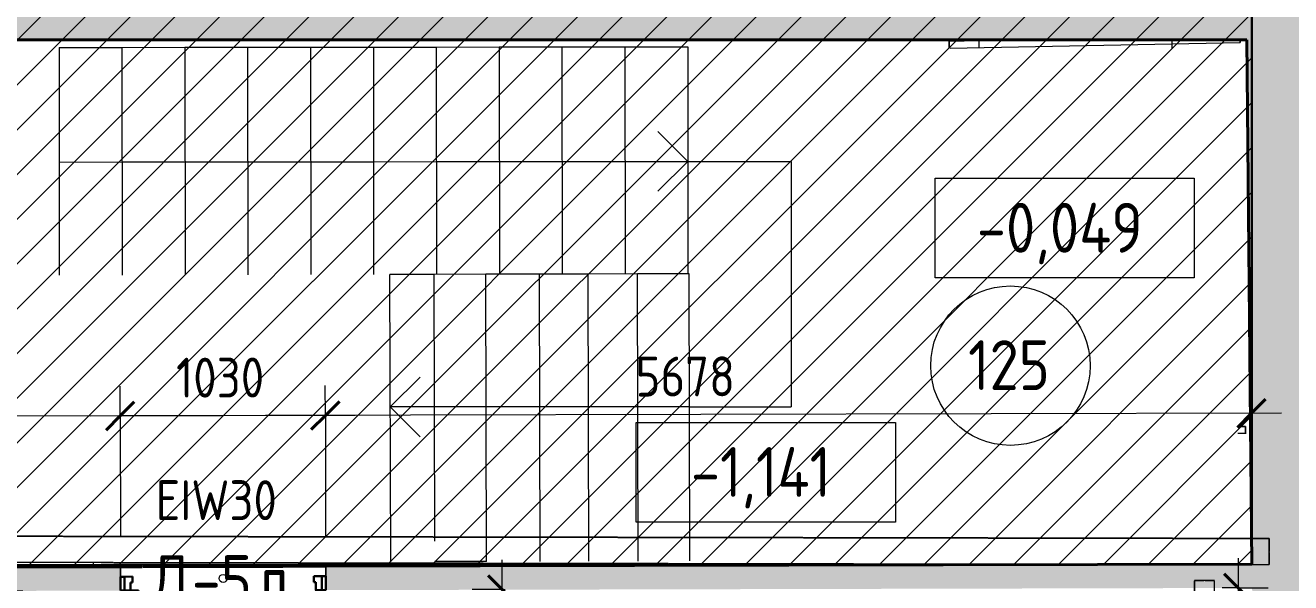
# Model space of a CAD drawing. Header units: millimetres. Extents: x -11886 to 379896, y -8130 to 47743.
# Drawn here: x 32574 to 38924, y 17700 to 20497 of the extents above; entities that cross this region are included whole.
import ezdxf

# ---------------------------------------------------------------- set-up
doc = ezdxf.new("R2010")
doc.units = ezdxf.units.MM
doc.linetypes.add('ADSK_Сверху', pattern=[4.5, 3, -1.5])
doc.linetypes.add('ADSK_Снесено', pattern=[4.5, 3, -1.5])
for name, color, linetype, lineweight in [('Аннотация', 7, 'Continuous', 9), ('Каркас', 7, 'Continuous', 18), ('Лестницы', 7, 'Continuous', 18), ('Марки дверей', 7, 'Continuous', 20), ('Марки помещений', 7, 'Continuous', 20), ('Отметки', 7, 'Continuous', 9), ('Размеры', 7, 'Continuous', 9), ('Размеры-100', 7, 'Continuous', 9), ('Стрелки вверх', 7, 'Continuous', 18)]:
    doc.layers.add(name, color=color, linetype=linetype, lineweight=lineweight)
for name, color, linetype, lineweight, true_color in [('Двери', 5, 'Continuous', 18, 0x0000ff), ('Линии', 7, 'Continuous', 9, 0x00a600), ('Стены внутренние', 5, 'Continuous', 18, 0x0000ff), ('Стены наружные', 1, 'ADSK_Снесено', 18, 0xff0000)]:
    doc.layers.add(name, color=color, linetype=linetype, lineweight=lineweight, true_color=true_color)
doc.styles.add('GOST Common_1', font='GOST_Common.ttf', dxfattribs={"width": 0.9, "height": 200})
doc.styles.add('GOST Common_2', font='GOST_Common.ttf', dxfattribs={"width": 0.9, "height": 250})
doc.dimstyles.new('ADSK_Основной_2_мм_Округление_до_1_мм', dxfattribs={"dimscale": 304.8, "dimtxt": 201.142999, "dimasz": 0.463911, "dimexe": 0.492126, "dimexo": 0.492126, "dimgap": 0.098425, "dimtad": 1, "dimdec": 0, "dimdsep": 46, "dimtxsty": 'GOST Common_1', "dimblk1": 'OBLIQUE', "dimblk2": 'OBLIQUE', "dimsah": 1, "dimcen": 0.09, "dimdle": 0.492126, "dimazin": 2, "dimtfac": 1, "dimtdec": 4, "dimtix": 1, "dimtmove": 0, "dimatfit": 3, "dimfxl": 1, "dimtvp": 1, "dimtolj": 1, "dimtzin": 0, "dimlwd": 20, "dimlwe": 20, "dimarcsym": 2})
doc.dimstyles.new('ADSK_Основной_2_мм_Округление_до_1_мм_1', dxfattribs={"dimscale": 304.8, "dimtxt": 201.142999, "dimasz": 0.463911, "dimexe": 0.492126, "dimexo": 0.492126, "dimgap": 0.098425, "dimtad": 1, "dimdec": 0, "dimdsep": 46, "dimtxsty": 'GOST Common_1', "dimblk1": 'OBLIQUE', "dimblk2": 'OBLIQUE', "dimsah": 1, "dimcen": 0.09, "dimdle": 0.492126, "dimazin": 2, "dimtfac": 1, "dimtdec": 4, "dimtix": 1, "dimtmove": 1, "dimatfit": 3, "dimfxl": 1, "dimtvp": 1, "dimtolj": 1, "dimtzin": 0, "dimlwd": 20, "dimlwe": 20, "dimarcsym": 2})

# ---------------------------------------------------------------- blocks, each defined once
blk = doc.blocks.new('Типовая двутавровая балка _АСТО 20-93_ Балки - 100х200мм-V5-01 План 1-го этажа маркировочный')
at = {"layer": 'Каркас', "color": 253, "linetype": 'ADSK_Сверху', "true_color": 0xaaaaaa}
for p, q in [((-2169.5, 50), (-2169.5, -50)), ((-2169.5, 50), (-2121.1, 50)), ((-2121.3, 3), (-2169.5, 3)), ((2114.9, 50), (2169.5, 50)), ((2169.5, -50), (2169.5, 50)), ((-2121.4, -3), (-2169.5, -3)), ((-2169.5, -50), (-2121.6, -50)), ((2115.5, -50), (2169.5, -50))]:
    blk.add_line(p, q, dxfattribs=at)
at = {"layer": 'Каркас', "color": 9, "linetype": 'ADSK_Сверху', "true_color": 0xb9b9b9}
for p, q in [((-2169.5, 3.4), (-2169.5, 50)), ((-2169.5, 50), (-2121.1, 50)), ((-2169.5, -50), (-2169.5, -3.4)), ((-2169.5, -50), (-2121.6, -50))]:
    blk.add_line(p, q, dxfattribs=at)
at = {"layer": 'Каркас', "color": 253, "linetype": 'ADSK_Сверху', "true_color": 0xb2b2b2}
for p, q in [((-2169.5, 50), (-2169.5, 15)), ((-2169.5, 15), (-2169.5, 50)), ((-2121.1, 50), (-2169.5, 50)), ((-2169.5, 50), (-2121.1, 50)), ((-2169.5, 3), (-2169.5, 15)), ((-2169.5, 3), (-2169.5, 15)), ((-2169.5, -3), (-2169.5, 3)), ((2169.5, 50), (2114.9, 50)), ((2169.5, 50), (2169.5, 15)), ((2169.5, 15), (2169.5, 3)), ((-2169.5, -15), (-2169.5, -3)), ((-2169.5, -15), (-2169.5, -3)), ((-2169.5, -50), (-2169.5, -15)), ((-2169.5, -15), (-2169.5, -50)), ((-2169.5, -50), (-2121.6, -50)), ((-2169.5, -50), (-2121.6, -50)), ((2115.5, -50), (2169.5, -50)), ((2169.5, -3), (2169.5, -15)), ((2169.5, -15), (2169.5, -50))]:
    blk.add_line(p, q, dxfattribs=at)
blk = doc.blocks.new('Типовая двутавровая балка _АСТО 20-93_ Балки - 130х360мм-840536-01 План 1-го этажа маркировочный')
at = {"layer": 'Каркас', "color": 253, "linetype": 'ADSK_Сверху', "true_color": 0xb2b2b2}
for p, q in [((3794, 67.5), (-3794, 67.5)), ((3794, 67.5), (3794, 15)), ((3794, 15), (3794, 67.5)), ((3794, 15), (3794, 3)), ((3794, 15), (3794, 12.2)), ((-3794, -62.5), (3794, -62.5)), ((3794, -3), (3794, -15)), ((3794, -15), (3794, -62.5))]:
    blk.add_line(p, q, dxfattribs=at)
at = {"layer": 'Каркас', "color": 253, "linetype": 'ADSK_Сверху', "true_color": 0xaaaaaa}
for p, q in [((-3794, 67.5), (3794, 67.5)), ((3794, -62.5), (3794, 67.5)), ((-3794, -62.5), (3794, -62.5))]:
    blk.add_line(p, q, dxfattribs=at)
at = {"layer": 'Каркас', "color": 9, "linetype": 'ADSK_Сверху', "true_color": 0xb9b9b9}
blk.add_line((3794, 67.5), (3794, 12.5), dxfattribs=at)
blk = doc.blocks.new('Типовая двутавровая балка _АСТО 20-93_ Балки - 75х140мм-790341-01 План 1-го этажа маркировочный')
at = {"layer": 'Линии', "color": 8, "lineweight": 18, "true_color": 0x808080}
for p, q in [((736.5, 3), (698.4, 3)), ((698.7, 37.5), (736.5, 37.5)), ((736.5, 37.5), (736.5, 0))]:
    blk.add_line(p, q, dxfattribs=at)
at = {"layer": 'Линии', "color": 252, "lineweight": 18, "true_color": 0x8c8c8c}
for p, q in [((736.5, 37.5), (698.7, 37.5)), ((698.7, 37.5), (736.5, 37.5)), ((736.5, 37.5), (736.5, 15)), ((736.5, 15), (736.5, 37.5)), ((736.5, 15), (736.5, 3)), ((736.5, 15), (736.5, 3)), ((736.5, 0), (736.5, 3))]:
    blk.add_line(p, q, dxfattribs=at)
at = {"layer": 'Линии', "color": 252, "lineweight": 18, "true_color": 0x979797}
for p in [(698.7, 37.5), (736.5, 3.4)]:
    blk.add_line(p, (736.5, 37.5), dxfattribs=at)
blk = doc.blocks.new('Типовая двутавровая балка _АСТО 20-93_ Балки - 75х140мм-790745-01 План 1-го этажа маркировочный')
at = {"layer": 'Линии', "color": 252, "lineweight": 18, "true_color": 0x979797}
for p, q in [((-730, 4.6), (-730, 3)), ((-730, -3), (-730, -37.4)), ((-725.2, -37.5), (730, -37.5)), ((730, -37.5), (730, -24.8))]:
    blk.add_line(p, q, dxfattribs=at)
at = {"layer": 'Линии', "color": 8, "lineweight": 18, "true_color": 0x808080}
for p, q in [((-730, -37.4), (-730, 4.6)), ((-652.2, 3), (-730, 3)), ((-354.1, -3), (-730, -3)), ((-725.2, -37.5), (730, -37.5)), ((730, -24.8), (730, -37.5))]:
    blk.add_line(p, q, dxfattribs=at)
at = {"layer": 'Линии', "color": 252, "lineweight": 18, "true_color": 0x8c8c8c}
for p, q in [((-730, 3), (-730, 3.7)), ((-730, 3), (-730, 3.7)), ((-730, 3), (-730, -3)), ((-730, -15), (-730, -3)), ((-730, -15), (-730, -3)), ((-730, -37.4), (-730, -15)), ((-730, -15), (-730, -37.4)), ((-725.2, -37.5), (730, -37.5)), ((-725.2, -37.5), (730, -37.5)), ((730, -37.5), (730, -24.8)), ((730, -24.8), (730, -37.5))]:
    blk.add_line(p, q, dxfattribs=at)
blk = doc.blocks.new('Новые проёмы подвал - Новые проёмы подвал-999150-01 План 1-го этажа маркировочный')
at = {"layer": 'Линии', "color": 252, "lineweight": 18, "true_color": 0x8c8c8c}
blk.add_line((37359.7, 20424.1), (37359.7, 20419.5), dxfattribs=at)
at = {"layer": 'Линии', "color": 252, "lineweight": 18, "true_color": 0x979797}
for p, q in [((37359.7, 20419.5), (37359.8, 20416.4)), ((37359.8, 20415.1), (37360, 20385)), ((38329.7, 20404.5), (38329.7, 20424.1))]:
    blk.add_line(p, q, dxfattribs=at)
at = {"layer": 'Линии', "color": 8, "lineweight": 18, "true_color": 0x808080}
for p, q in [((37360, 20385), (37360, 20381.8)), ((38329.7, 20379.8), (38329.7, 20404.5))]:
    blk.add_line(p, q, dxfattribs=at)
blk = doc.blocks.new('AC_Дверь_Однопольная - Д-5л 1030х2200h-1983131-01 План 1-го этажа маркировочный')
at = {"layer": 'Двери', "lineweight": 30}
for p, q in [((465, 990), (425, 990)), ((425, 990), (425, 60)), ((465, 60), (465, 990)), ((-495, 60), (-515, 60)), ((-515, 60), (-515, -10)), ((-465, 60), (-495, 60)), ((-495, 60), (-495, -10)), ((-495, -10), (-495, 60)), ((-465, 20), (-465, 60)), ((-455, 20), (-465, 20)), ((-455, -10), (-455, 20)), ((425, 60), (465, 60)), ((465, 20), (455, 20)), ((455, 20), (455, -10)), ((495, 60), (465, 60)), ((465, 60), (465, 20)), ((495, -10), (495, 60)), ((515, 60), (495, 60)), ((495, 60), (495, -10)), ((515, -10), (515, 60)), ((-515, -10), (-495, -10)), ((-495, -10), (-455, -10)), ((455, -10), (495, -10)), ((495, -10), (515, -10))]:
    blk.add_line(p, q, dxfattribs=at)
at = {"layer": 'Двери'}
blk.add_arc((465, 60), 930, 90, 180, dxfattribs=at)
blk = doc.blocks.new('ADSK_Марка_Помещение_ОдноЗначение - Номер-247393-01 План 1-го этажа маркировочный')
at = {"layer": 'Марки помещений'}
blk.add_circle((0, 0), 4, dxfattribs=at)
blk = doc.blocks.new('ADSK_Марка_Дверь - Марка типа и комментарии-2020407-01 План 1-го этажа маркировочный')
at = {"layer": 'Марки дверей', "lineweight": 9}
blk.add_circle((0, 0), 0.2, dxfattribs=at)
blk = doc.blocks.new('DIMBLOCK39-01 План 1-го этажа маркировочный')
at = {"layer": 'Размеры-100', "lineweight": 20, "transparency": 16777216}
for p, q in [((33049.9, 18536.7), (33049.5, 18686.7)), ((34079.8, 18539.1), (34079.5, 18689.1)), ((34229.8, 18539.5), (32899.9, 18536.4)), ((33049.9, 18536.7), (33051.3, 17930.4)), ((34079.8, 18539.1), (34081.3, 17932.8))]:
    blk.add_line(p, q, dxfattribs=at)
at = {"layer": 'Размеры-100', "lineweight": 40, "transparency": 16777216}
for p, q in [((33049.9, 18536.7), (33120.4, 18607.6)), ((34079.8, 18539.1), (34150.4, 18610)), ((33049.9, 18536.7), (32979.3, 18465.8)), ((34079.8, 18539.1), (34009.3, 18468.3))]:
    blk.add_line(p, q, dxfattribs=at)
at = {"layer": 'Размеры-100', "color": 0, "lineweight": 20, "transparency": 16777216, "insert": (33330.6, 18828.7), "char_height": 200, "width": 560.473, "attachment_point": 1, "rotation": 0.13558, "line_spacing_factor": 1.022761, "style": 'GOST Common_1'}
blk.add_mtext('1030', dxfattribs=at)
blk = doc.blocks.new('_Oblique')
at = {"color": 0, "linetype": 'ByBlock', "lineweight": -2}
blk.add_line((-0.5, -0.5), (0.5, 0.5), dxfattribs=at)
blk = doc.blocks.new('Высотные отметки - Рамка-5093-01 План 1-го этажа маркировочный')
at = {"layer": 'Аннотация', "lineweight": 20}
for p, q in [((-6.5, 0), (-6.5, 5)), ((-6.5, 5), (6.5, 5)), ((6.5, 5), (6.5, 0)), ((6.5, 0), (-6.5, 0))]:
    blk.add_line(p, q, dxfattribs=at)
blk = doc.blocks.new('DIMBLOCK152-01 План 1-го этажа маркировочный')
at = {"layer": 'Размеры-100', "lineweight": 20, "transparency": 16777216}
for p, q in [((34967.1, 16765.6), (34967.1, 17815.3)), ((34967.1, 17665.3), (34817.1, 17665.3)), ((34967.1, 17665.3), (34982.4, 17665.3)), ((34967.1, 17552.5), (34967.1, 17174)), ((34967.1, 17174), (34967.1, 17215.4)), ((34967.1, 16765.6), (34817.1, 16765.6)), ((34967.1, 16765.6), (35017.1, 16765.6))]:
    blk.add_line(p, q, dxfattribs=at)
at = {"layer": 'Размеры-100', "lineweight": 40, "transparency": 16777216}
for p, q in [((34967.1, 17665.3), (34896.4, 17736)), ((34967.1, 17665.3), (35037.8, 17594.6)), ((34967.1, 16765.6), (34896.4, 16836.3)), ((34967.1, 16765.6), (35037.8, 16694.9))]:
    blk.add_line(p, q, dxfattribs=at)
at = {"layer": 'Размеры-100', "color": 0, "lineweight": 20, "transparency": 16777216, "insert": (34675.7, 17174), "char_height": 200, "width": 454.106, "attachment_point": 1, "rotation": 90, "line_spacing_factor": 1.022761, "style": 'GOST Common_1'}
blk.add_mtext('900', dxfattribs=at)
blk = doc.blocks.new('DIMBLOCK234-01 План 1-го этажа маркировочный')
at = {"layer": 'Размеры-100', "lineweight": 20, "transparency": 16777216}
for p, q in [((32371.3, 17810.5), (32365.4, 15760.8)), ((32370.9, 17660.5), (32220.9, 17661)), ((32370.9, 17660.5), (32562.4, 17660)), ((32365.4, 15760.8), (32215.4, 15761.3)), ((32365.4, 15760.8), (32562.4, 15760.3))]:
    blk.add_line(p, q, dxfattribs=at)
at = {"layer": 'Размеры-100', "lineweight": 40, "transparency": 16777216}
for p, q in [((32370.9, 17660.5), (32300.4, 17731.4)), ((32370.9, 17660.5), (32441.4, 17589.6)), ((32365.4, 15760.8), (32294.9, 15831.7)), ((32365.4, 15760.8), (32435.9, 15689.9))]:
    blk.add_line(p, q, dxfattribs=at)
at = {"layer": 'Размеры-100', "color": 0, "lineweight": 20, "transparency": 16777216, "insert": (32076.1, 16478), "char_height": 200, "width": 560.473, "attachment_point": 1, "rotation": 89.83506, "line_spacing_factor": 1.022761, "style": 'GOST Common_1'}
blk.add_mtext('1900', dxfattribs=at)
blk = doc.blocks.new('DIMBLOCK240-01 План 1-го этажа маркировочный')
at = {"layer": 'Размеры-100', "lineweight": 20, "transparency": 16777216}
for p, q in [((33049.9, 18536.7), (33049.5, 18686.7)), ((38727.9, 18550.1), (38727.6, 18700.1)), ((38877.9, 18550.5), (33049.9, 18536.7)), ((38727.9, 18550.1), (38729.3, 17943.8)), ((33049.9, 18536.7), (33051.3, 17930.4))]:
    blk.add_line(p, q, dxfattribs=at)
at = {"layer": 'Размеры-100', "lineweight": 40, "transparency": 16777216}
for p, q in [((33049.9, 18536.7), (33120.4, 18607.6)), ((38727.9, 18550.1), (38798.4, 18621)), ((38727.9, 18550.1), (38657.4, 18479.3)), ((33049.9, 18536.7), (32979.3, 18465.8))]:
    blk.add_line(p, q, dxfattribs=at)
at = {"layer": 'Размеры-100', "color": 0, "lineweight": 20, "transparency": 16777216, "insert": (35635.9, 18834.2), "char_height": 200, "width": 605.475, "attachment_point": 1, "rotation": 0.13558, "line_spacing_factor": 1.022761, "style": 'GOST Common_1'}
blk.add_mtext('5678', dxfattribs=at)
blk = doc.blocks.new('DIMBLOCK241-01 План 1-го этажа маркировочный')
at = {"layer": 'Размеры-100', "lineweight": 20, "transparency": 16777216}
for p, q in [((31350.4, 18532.7), (31350.1, 18682.7)), ((33049.9, 18536.7), (33049.5, 18686.7)), ((33049.9, 18536.7), (31200.4, 18532.3)), ((31350.4, 18532.7), (31351.9, 17926.3)), ((33049.9, 18536.7), (33051.3, 17930.4))]:
    blk.add_line(p, q, dxfattribs=at)
at = {"layer": 'Размеры-100', "lineweight": 40, "transparency": 16777216}
for p, q in [((33049.9, 18536.7), (33120.4, 18607.6)), ((31350.4, 18532.7), (31421, 18603.6)), ((31350.4, 18532.7), (31279.9, 18461.8)), ((33049.9, 18536.7), (32979.3, 18465.8))]:
    blk.add_line(p, q, dxfattribs=at)
at = {"layer": 'Размеры-100', "color": 0, "lineweight": 20, "transparency": 16777216, "insert": (31965.9, 18825.5), "char_height": 200, "width": 560.473, "attachment_point": 1, "rotation": 0.13558, "line_spacing_factor": 1.022761, "style": 'GOST Common_1'}
blk.add_mtext('1699', dxfattribs=at)
blk = doc.blocks.new('DIMBLOCK243-01 План 1-го этажа маркировочный')
at = {"layer": 'Размеры-100', "lineweight": 20, "transparency": 16777216}
for p, q in [((38661.5, 17823.8), (38661.5, 14968.8)), ((38661.5, 17673.8), (38580.9, 17673.8)), ((38661.5, 17673.8), (38811.5, 17673.8)), ((38661.5, 15118.8), (38611.5, 15118.8)), ((38661.5, 15118.8), (38811.5, 15118.8))]:
    blk.add_line(p, q, dxfattribs=at)
at = {"layer": 'Размеры-100', "lineweight": 40, "transparency": 16777216}
for p, q in [((38661.5, 17673.8), (38590.8, 17744.5)), ((38661.5, 17673.8), (38732.2, 17603.1)), ((38661.5, 15118.8), (38590.8, 15189.5)), ((38661.5, 15118.8), (38732.2, 15048.1))]:
    blk.add_line(p, q, dxfattribs=at)
at = {"layer": 'Размеры-100', "color": 0, "lineweight": 20, "transparency": 16777216, "insert": (38370.2, 16144), "char_height": 200, "width": 605.475, "attachment_point": 1, "rotation": 90, "line_spacing_factor": 1.022761, "style": 'GOST Common_1'}
blk.add_mtext('2555', dxfattribs=at)

msp = doc.modelspace()

# ---------------------------------------------------------------- hatches: boundary and pattern name
at = {"lineweight": 13, "true_color": 0x636466, "transparency": 33554559}
h = msp.add_hatch(dxfattribs=at)
h.set_pattern_fill('ANSI31', color=251, scale=50)
h.set_pattern_definition([(45, (0, 84876.59), (-112.2532, 112.2532), [])])
h.paths.add_polyline_path([(31317.02, 43525.13), (18455.84, 43525.13), (18455.84, 20918.63), (11305.24, 20918.63), (11305.24, 17842.18), (18515.92, 17781.12), (38729.7, 17793.8), (38729.7, 20934.06), (31317.02, 20934.06)])
at = {"layer": 'Стены внутренние', "true_color": 0xc0c0c0}
msp.add_hatch(color=9, dxfattribs=at).paths.add_polyline_path([(38780.55, 12484.28), (39290.53, 12489.17), (39214.54, 20424.06), (38704.51, 20424.06), (38780.52, 12487.83)])
h = msp.add_hatch(color=9, dxfattribs=at)
h.paths.add_polyline_path([(31352.5, 17656.34), (33051.92, 17660.36), (33051.64, 17780.36), (31352.36, 17776.34), (31352.45, 17676.96)])
h.paths.add_polyline_path([(34081.92, 17662.8), (38730.85, 17673.8), (38729.7, 17793.8), (34081.64, 17782.8), (34081.76, 17732.8)])
at = {"layer": 'Стены наружные', "linetype": 'Continuous', "true_color": 0xc0c0c0}
h = msp.add_hatch(color=9, dxfattribs=at)
h.paths.add_polyline_path([(46339.85, 20424.06), (46543.21, 20424.06), (46543.21, 20934.06), (45391.98, 20934.06), (45391.98, 20424.06), (45636.37, 20424.06)])
h.paths.add_polyline_path([(42686.55, 20424.06), (43576.98, 20424.06), (43576.98, 20934.06), (41597.58, 20934.06), (41597.58, 20424.06), (42515.94, 20424.62), (42630.34, 20425.48), (42630.35, 20424.06)])
h.paths.add_polyline_path([(39192.85, 20424.06), (39867.58, 20424.06), (39867.58, 20934.06), (30807.02, 20934.06), (30807.02, 20424.06), (38947.97, 20424.06)])

# ---------------------------------------------------------------- linework, layer by layer
at = {"color": 251, "lineweight": 30, "true_color": 0x636466}
msp.add_lwpolyline([(11305.24, 20918.63), (11305.24, 17842.18), (18515.92, 17781.12), (38729.7, 17793.8), (38729.7, 20934.06), (31317.02, 20934.06), (31317.02, 43525.13), (18455.84, 43525.13), (18455.84, 20918.63), (11305.24, 20918.63)], dxfattribs=at)
at = {"layer": 'Лестницы'}
for p, q in [((32743.33, 20385.98), (33058.83, 20386.31)), ((32743.33, 20385.98), (32744.51, 19242.8)), ((32743.33, 20385.98), (32744.51, 19242.8)), ((33058.83, 20386.31), (33374.33, 20386.63)), ((33058.83, 20386.31), (33060.01, 19243.55)), ((33058.83, 20386.31), (33060.01, 19243.55)), ((33374.33, 20386.63), (33689.83, 20386.96)), ((33374.33, 20386.63), (33375.51, 19244.3)), ((33374.33, 20386.63), (33375.51, 19244.3)), ((33689.83, 20386.96), (34005.33, 20387.29)), ((33689.83, 20386.96), (33691.01, 19245.04)), ((33689.83, 20386.96), (33691.01, 19245.04)), ((34005.33, 20387.29), (34320.83, 20387.61)), ((34005.33, 20387.29), (34006.51, 19245.79)), ((34005.33, 20387.29), (34006.51, 19245.79)), ((34320.83, 20387.61), (34636.33, 20387.94)), ((34320.83, 20387.61), (34322.01, 19246.54)), ((34320.83, 20387.61), (34322.01, 19246.54)), ((34636.33, 20387.94), (34951.83, 20388.26)), ((34636.33, 20387.94), (34637.51, 19247.29)), ((34636.33, 20387.94), (34637.51, 19247.29)), ((34951.83, 20388.26), (35267.33, 20388.59)), ((34951.83, 20388.26), (34953.01, 19248.04)), ((34951.83, 20388.26), (34953.01, 19248.04)), ((35267.33, 20388.59), (35582.83, 20388.92)), ((35267.33, 20388.59), (35268.51, 19248.78)), ((35267.33, 20388.59), (35268.51, 19248.78)), ((35582.83, 20388.92), (35898.19, 20389.24)), ((35582.83, 20388.92), (35584, 19249.53)), ((35582.83, 20388.92), (35584, 19249.53)), ((35898.33, 20389.24), (35899.5, 19250.28)), ((34625.42, 19247.26), (34404.18, 19246.74)), ((34407.6, 17805.57), (34404.18, 19246.74)), ((34885.43, 19247.88), (34625.42, 19247.26)), ((34628.6, 17909.22), (34625.42, 19247.26)), ((34628.6, 17909.22), (34625.42, 19247.26)), ((35155.02, 19248.52), (34885.43, 19247.88)), ((34888.84, 17806.71), (34885.43, 19247.88)), ((34888.84, 17806.71), (34885.43, 19247.88)), ((35398.43, 19249.09), (35155.02, 19248.52)), ((35158.44, 17807.35), (35155.02, 19248.52)), ((35158.44, 17807.35), (35155.02, 19248.52)), ((35646.44, 19249.68), (35398.43, 19249.09)), ((35401.85, 17807.92), (35398.43, 19249.09)), ((35401.85, 17807.92), (35398.43, 19249.09)), ((35905.46, 19250.3), (35646.44, 19249.68)), ((35649.85, 17808.51), (35646.44, 19249.68)), ((35649.85, 17808.51), (35646.44, 19249.68)), ((35908.87, 17809.12), (35905.46, 19250.3)), ((35908.87, 17809.12), (35905.46, 19250.3)), ((34888.84, 17806.71), (34628.84, 17806.09))]:
    msp.add_line(p, q, dxfattribs=at)
at = {"layer": 'Лестницы', "color": 5, "true_color": 0x0000ff}
for p, q in [((32743.33, 20385.98), (33058.83, 20386.31)), ((32743.33, 20385.98), (32744.51, 19242.8)), ((32743.33, 20385.98), (32744.51, 19242.8)), ((33058.83, 20386.31), (33374.33, 20386.63)), ((33058.83, 20386.31), (33060.01, 19243.55)), ((33058.83, 20386.31), (33060.01, 19243.55)), ((33374.33, 20386.63), (33689.83, 20386.96)), ((33374.33, 20386.63), (33375.51, 19244.3)), ((33374.33, 20386.63), (33375.51, 19244.3)), ((33689.83, 20386.96), (34005.33, 20387.29)), ((33689.83, 20386.96), (33691.01, 19245.04)), ((33689.83, 20386.96), (33691.01, 19245.04)), ((34005.33, 20387.29), (34320.83, 20387.61)), ((34005.33, 20387.29), (34006.51, 19245.79)), ((34005.33, 20387.29), (34006.51, 19245.79)), ((34320.83, 20387.61), (34636.33, 20387.94)), ((34320.83, 20387.61), (34322.01, 19246.54)), ((34320.83, 20387.61), (34322.01, 19246.54)), ((34636.33, 20387.94), (34951.83, 20388.26)), ((34636.33, 20387.94), (34637.51, 19247.29)), ((34636.33, 20387.94), (34637.51, 19247.29)), ((34951.83, 20388.26), (35267.33, 20388.59)), ((34951.83, 20388.26), (34953.01, 19248.04)), ((34951.83, 20388.26), (34953.01, 19248.04)), ((35267.33, 20388.59), (35582.83, 20388.92)), ((35267.33, 20388.59), (35268.51, 19248.78)), ((35267.33, 20388.59), (35268.51, 19248.78)), ((35582.83, 20388.92), (35898.19, 20389.24)), ((35582.83, 20388.92), (35584, 19249.53)), ((35582.83, 20388.92), (35584, 19249.53)), ((35898.33, 20389.24), (35899.5, 19250.28))]:
    msp.add_line(p, q, dxfattribs=at)
at = {"layer": 'Линии', "lineweight": 18}
for p, q in [((35898.92, 19814.24), (36416.96, 19814.24)), ((36416.96, 19814.24), (36416.96, 18582.16)), ((35907.04, 18582.16), (36416.96, 18582.16))]:
    msp.add_line(p, q, dxfattribs=at)
at = {"layer": 'Линии', "color": 8, "lineweight": 18, "true_color": 0x808080}
msp.add_line((32916.28, 17780.04), (32916.49, 17802.04), dxfattribs=at)
at = {"layer": 'Стены внутренние', "color": 18, "lineweight": 40, "true_color": 0x000000}
for p, q in [((38704.51, 20424.06), (38729.7, 17793.8)), ((38729.7, 17793.8), (34081.64, 17782.8)), ((33051.64, 17780.36), (31352.21, 17776.34))]:
    msp.add_line(p, q, dxfattribs=at)
at = {"layer": 'Стены внутренние', "color": 18, "linetype": 'ADSK_Снесено', "lineweight": 40, "true_color": 0x000000}
msp.add_line((34081.64, 17782.8), (33051.64, 17780.36), dxfattribs=at)
at = {"layer": 'Стены внутренние', "color": 18, "true_color": 0x000000}
for p, q in [((34081.64, 17782.8), (34081.76, 17732.8)), ((33051.76, 17730.36), (33051.64, 17780.36))]:
    msp.add_line(p, q, dxfattribs=at)
at = {"layer": 'Стены внутренние', "color": 18, "linetype": 'ADSK_Снесено', "true_color": 0x000000}
for p, q in [((34081.76, 17732.8), (34081.64, 17782.8)), ((33051.64, 17780.36), (33051.76, 17730.36))]:
    msp.add_line(p, q, dxfattribs=at)
at = {"layer": 'Стены наружные', "color": 18, "linetype": 'Continuous', "lineweight": 40, "true_color": 0x000000}
msp.add_line((30807.02, 20424.06), (38704.51, 20424.06), dxfattribs=at)
at = {"layer": 'Стрелки вверх'}
for p, q in [((35898.92, 19814.24), (35748.77, 19964.09)), ((34321.42, 19812.61), (34636.92, 19812.94)), ((34636.92, 19812.94), (34952.42, 19813.26)), ((34952.42, 19813.26), (35267.92, 19813.59)), ((35267.92, 19813.59), (35583.42, 19813.92)), ((35583.42, 19813.92), (35898.92, 19814.24)), ((35898.92, 19814.24), (35749.08, 19664.09)), ((32743.92, 19810.98), (33059.42, 19811.31)), ((33059.42, 19811.31), (33374.92, 19811.63)), ((33374.92, 19811.63), (33690.42, 19811.96)), ((33690.42, 19811.96), (34005.92, 19812.29)), ((34005.92, 19812.29), (34321.42, 19812.61)), ((34405.76, 18582.16), (34555.76, 18732.16)), ((34627, 18582.16), (34405.76, 18582.16)), ((34405.76, 18582.16), (34555.76, 18432.16)), ((34887, 18582.16), (34627, 18582.16)), ((35156.6, 18582.16), (34887, 18582.16)), ((35400.01, 18582.16), (35156.6, 18582.16)), ((35648.02, 18582.16), (35400.01, 18582.16)), ((35907.04, 18582.16), (35648.02, 18582.16))]:
    msp.add_line(p, q, dxfattribs=at)

# ---------------------------------------------------------------- block references
at = {"layer": 'Двери', "rotation": 180.1355789696468}
msp.add_blockref('AC_Дверь_Однопольная - Д-5л 1030х2200h-1983131-01 План 1-го этажа маркировочный', (33566.78, 17721.58), dxfattribs=at)
at = {"layer": 'Каркас', "color": 253, "linetype": 'ADSK_Сверху', "true_color": 0xaaaaaa}
for name, p, rotation in [('Типовая двутавровая балка _АСТО 20-93_ Балки - 130х360мм-840536-01 План 1-го этажа маркировочный', (35022.21, 17861.25), 359.8967694927819), ('Типовая двутавровая балка _АСТО 20-93_ Балки - 100х200мм-V5-01 План 1-го этажа маркировочный', (38492.06, 15542.28), 89.99999999999993)]:
    msp.add_blockref(name, p, dxfattribs=dict(at, rotation=rotation))
at = {"layer": 'Линии', "color": 8, "lineweight": 18, "true_color": 0x808080}
msp.add_blockref('Новые проёмы подвал - Новые проёмы подвал-999150-01 План 1-го этажа маркировочный', (0, 0), dxfattribs=at)
at = {"layer": 'Линии', "color": 8, "lineweight": 18, "true_color": 0x808080, "rotation": 1.152966954664899}
for name, p in [('Типовая двутавровая балка _АСТО 20-93_ Балки - 75х140мм-790745-01 План 1-го этажа маркировочный', (37939.85, 20434.18)), ('Типовая двутавровая балка _АСТО 20-93_ Балки - 75х140мм-790341-01 План 1-го этажа маркировочный', (37961.06, 18431.76))]:
    msp.add_blockref(name, p, dxfattribs=at)
at = {"layer": 'Марки дверей', "xscale": 99.99999999999993, "yscale": 99.99999999999993, "zscale": 99.99999999999993}
msp.add_blockref('ADSK_Марка_Дверь - Марка типа и комментарии-2020407-01 План 1-го этажа маркировочный', (33566.78, 17721.58), dxfattribs=at)
at = {"layer": 'Марки помещений', "xscale": 99.99999999999993, "yscale": 99.99999999999993, "zscale": 99.99999999999993}
msp.add_blockref('ADSK_Марка_Помещение_ОдноЗначение - Номер-247393-01 План 1-го этажа маркировочный', (37517.88, 18789.07), dxfattribs=at)
at = {"layer": 'Отметки', "lineweight": 20, "xscale": 99.99999999999993, "yscale": 99.99999999999993, "zscale": 99.99999999999993}
for p in [(37789.3, 19229.4), (36290.39, 18004.17)]:
    msp.add_blockref('Высотные отметки - Рамка-5093-01 План 1-го этажа маркировочный', p, dxfattribs=at)

# ---------------------------------------------------------------- texts
at = {"layer": 'Марки дверей', "lineweight": 9, "attachment_point": 1}
for s, insert, char_height, width, style in [('EIW30', (33228.2, 18214), 200, 779.2402, 'GOST Common_1'), ('\\fGOST Common|b0|i0|c204|p34|;\\W.9;Д', (33207.05, 17838.59), 250, 245.3164, 'GOST Common_2'), ('-5', (33409.46, 17838.59), 250, 389.6201, 'GOST Common_2'), ('\\fGOST Common|b0|i0|c204|p34|;\\W.9;л', (33730.93, 17838.59), 250, 194.8101, 'GOST Common_2')]:
    msp.add_mtext(s, dxfattribs=dict(at, insert=insert, char_height=char_height, width=width, style=style))
at = {"layer": 'Марки помещений', "lineweight": 9, "insert": (37305.48, 18916.79), "char_height": 250, "width": 526.7087, "attachment_point": 1, "style": 'GOST Common_2'}
msp.add_mtext('125', dxfattribs=at)
at = {"layer": 'Отметки', "lineweight": 20, "char_height": 250, "attachment_point": 1, "line_spacing_factor": 1.022761, "style": 'GOST Common_2'}
for s, insert, width in [('-0,049', (37349.31, 19606.11), 1055.9762), ('-1,141', (35914.52, 18380.88), 902.1054)]:
    msp.add_mtext(s, dxfattribs=dict(at, insert=insert, width=width))

# ---------------------------------------------------------------- dimensions: what is measured, and where the dimension line sits
at = {"layer": 'Размеры', "lineweight": 20}
for base, p1, p2, angle, override, picture, middle in [((31350.42, 18532.68), (33051.64, 17780.36), (31352.21, 17776.34), 0.135579, {"dimpost": '<>', "dimfxl": 1699.431538}, 'DIMBLOCK241-01 План 1-го этажа маркировочный', (32199.83, 18664.69)), ((33049.85, 18536.71), (34081.64, 17782.8), (33051.64, 17780.36), 0.135579, {"dimpost": '<>', "dimfxl": 1030}, 'DIMBLOCK39-01 План 1-го этажа маркировочный', (33564.54, 18667.92)), ((33049.85, 18536.71), (38729.7, 17793.8), (33051.64, 17780.36), 0.135579, {"dimpost": '<>', "dimfxl": 5678.079779}, 'DIMBLOCK240-01 План 1-го этажа маркировочный', (35888.57, 18673.42)), ((32365.41, 15760.84), (32712.37, 17659.56), (32712.37, 15759.84), 89.835064, {"dimpost": '<>', "dimfxl": 1899.716044}, 'DIMBLOCK234-01 План 1-го этажа маркировочный', (32238.14, 16711.07)), ((38661.53, 15118.77), (38730.85, 17673.8), (38761.52, 15118.77), 90, {"dimpost": '<>', "dimfxl": 2555.216379}, 'DIMBLOCK243-01 План 1-го этажа маркировочный', (38531.53, 16396.28))]:
    dim = msp.add_linear_dim(base=base, p1=p1, p2=p2, angle=angle, dimstyle='ADSK_Основной_2_мм_Округление_до_1_мм', override=override, dxfattribs=at)
    dim.commit()
    dim.dimension.update_dxf_attribs({"geometry": picture, "text_midpoint": middle})
dim = msp.add_linear_dim(base=(34967.07, 17665.29), p1=(34867.08, 16765.57), p2=(35132.37, 17665.29), angle=90, dimstyle='ADSK_Основной_2_мм_Округление_до_1_мм_1', override={"dimpost": '<>', "dimfxl": 938.012136}, dxfattribs=at)
dim.commit()
dim.dimension.update_dxf_attribs({"geometry": 'DIMBLOCK152-01 План 1-го этажа маркировочный', "text_midpoint": (34809.04, 17401.08), "dimtype": 160, "text_rotation": 90})

doc.saveas('drawing.dxf')
